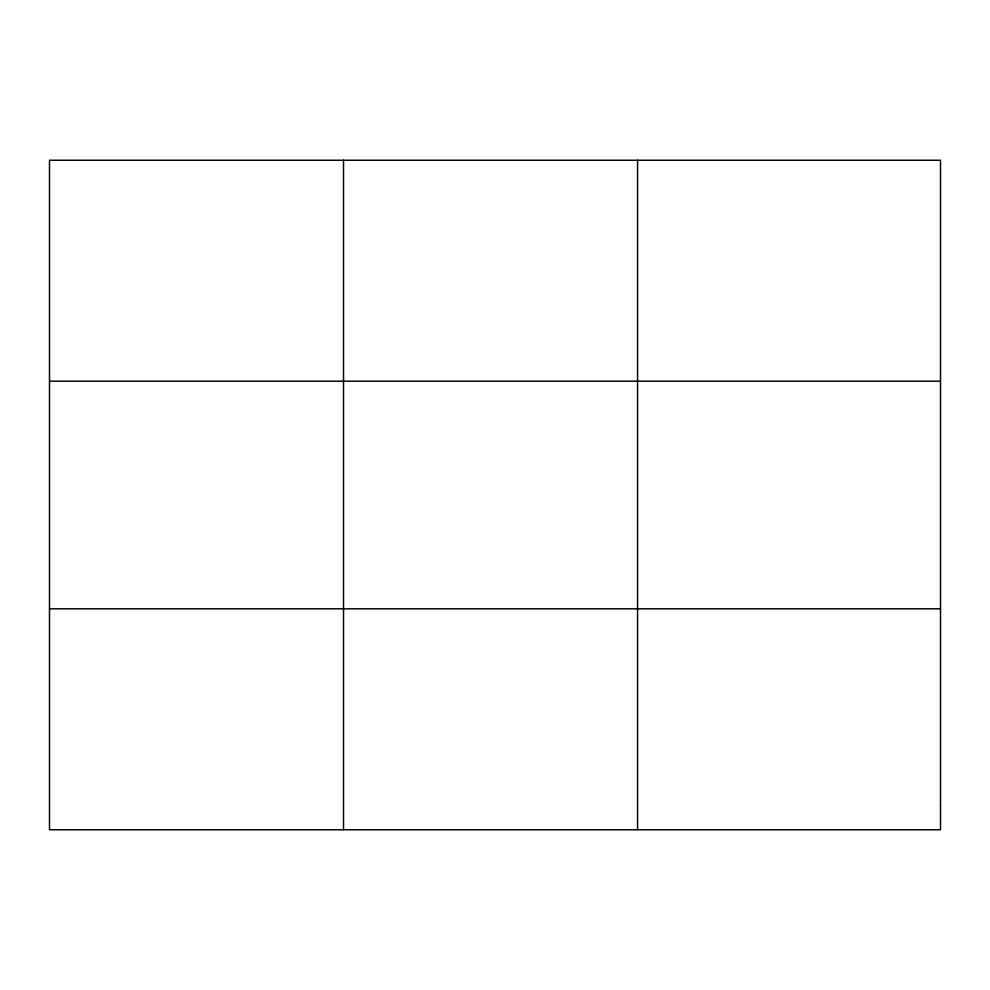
<?xml version="1.0" encoding="UTF-8"?>
<svg xmlns="http://www.w3.org/2000/svg" width="990" height="990" viewBox="0 0 990 990"><rect width="100%" height="100%" fill="white"/><g stroke="black" fill="none" stroke-linecap="round" stroke-linejoin="round"><path stroke-width="1.49" d="M343.53 829.744L343.53 160.256M637.56 829.744L637.56 160.256M49.5 381.187L940.5 381.187M49.5 608.813L940.5 608.813M940.5 805.204L940.5 829.744L49.5 829.744L49.5 160.256L940.5 160.256L940.5 805.204"/></g></svg>
